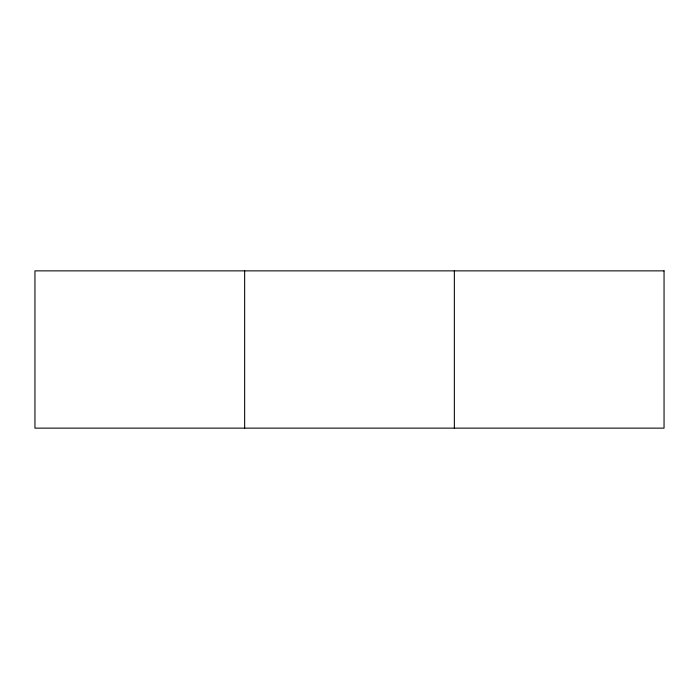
<?xml version="1.0" encoding="UTF-8"?>
<svg xmlns="http://www.w3.org/2000/svg" width="699" height="699" viewBox="0 0 699 699"><rect width="100%" height="100%" fill="white"/><g stroke="black" fill="none" stroke-linecap="round" stroke-linejoin="round"><path stroke-width="1.05" d="M454.35 270.863L454.35 428.137M244.65 270.863L244.65 428.137M664.05 270.863L34.95 270.863L34.95 428.137L664.05 428.137L664.05 270.863"/></g></svg>
